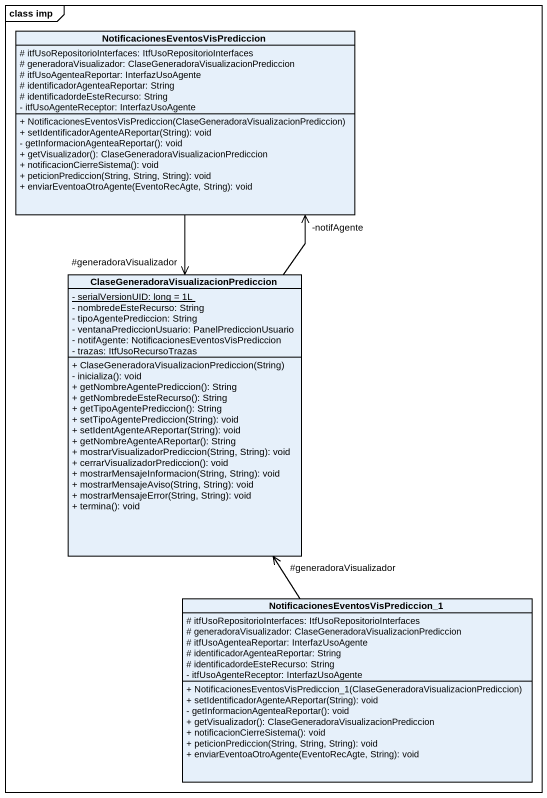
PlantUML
@startuml
mainframe class imp
hide circle
hide empty members
skinparam classAttributeIconSize 0
class "NotificacionesEventosVisPrediccion" as NotificacionesEventosVisPred {
  # itfUsoRepositorioInterfaces: ItfUsoRepositorioInterfaces
  # generadoraVisualizador: ClaseGeneradoraVisualizacionPrediccion
  # itfUsoAgenteaReportar: InterfazUsoAgente
  # identificadorAgenteaReportar: String
  # identificadordeEsteRecurso: String
  - itfUsoAgenteReceptor: InterfazUsoAgente
  + NotificacionesEventosVisPrediccion(ClaseGeneradoraVisualizacionPrediccion)
  + setIdentificadorAgenteAReportar(String): void
  - getInformacionAgenteaReportar(): void
  + getVisualizador(): ClaseGeneradoraVisualizacionPrediccion
  + notificacionCierreSistema(): void
  + peticionPrediccion(String, String, String): void
  + enviarEventoaOtroAgente(EventoRecAgte, String): void
}
class "ClaseGeneradoraVisualizacionPrediccion" as ClaseGeneradoraVisualizacion {
  {static} - serialVersionUID: long = 1L
  - nombredeEsteRecurso: String
  - tipoAgentePrediccion: String
  - ventanaPrediccionUsuario: PanelPrediccionUsuario
  - notifAgente: NotificacionesEventosVisPrediccion
  - trazas: ItfUsoRecursoTrazas
  + ClaseGeneradoraVisualizacionPrediccion(String)
  - inicializa(): void
  + getNombreAgentePrediccion(): String
  + getNombredeEsteRecurso(): String
  + getTipoAgentePrediccion(): String
  + setTipoAgentePrediccion(String): void
  + setIdentAgenteAReportar(String): void
  + getNombreAgenteAReportar(): String
  + mostrarVisualizadorPrediccion(String, String): void
  + cerrarVisualizadorPrediccion(): void
  + mostrarMensajeInformacion(String, String): void
  + mostrarMensajeAviso(String, String): void
  + mostrarMensajeError(String, String): void
  + termina(): void
}
class "NotificacionesEventosVisPrediccion_1" as NotificacionesEventosVisPred_2 {
  # itfUsoRepositorioInterfaces: ItfUsoRepositorioInterfaces
  # generadoraVisualizador: ClaseGeneradoraVisualizacionPrediccion
  # itfUsoAgenteaReportar: InterfazUsoAgente
  # identificadorAgenteaReportar: String
  # identificadordeEsteRecurso: String
  - itfUsoAgenteReceptor: InterfazUsoAgente
  + NotificacionesEventosVisPrediccion_1(ClaseGeneradoraVisualizacionPrediccion)
  + setIdentificadorAgenteAReportar(String): void
  - getInformacionAgenteaReportar(): void
  + getVisualizador(): ClaseGeneradoraVisualizacionPrediccion
  + notificacionCierreSistema(): void
  + peticionPrediccion(String, String, String): void
  + enviarEventoaOtroAgente(EventoRecAgte, String): void
}
NotificacionesEventosVisPred --> "#generadoraVisualizador" ClaseGeneradoraVisualizacion
ClaseGeneradoraVisualizacion -up-> "-notifAgente" NotificacionesEventosVisPred
NotificacionesEventosVisPred_2 -up-> "#generadoraVisualizador" ClaseGeneradoraVisualizacion
@enduml
